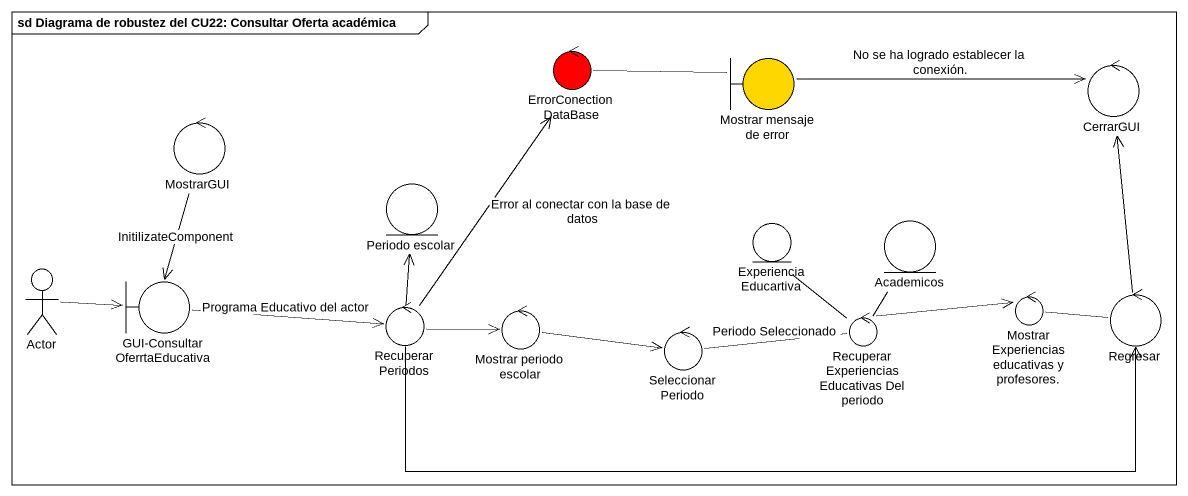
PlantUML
@startuml
mainframe sd Diagrama de robustez del CU22: Consultar Oferta académica
control ErrorConectionDataBase #FF0000
boundary "Mostrar mensaje de error" as Mostrar_mensaje_de_error #FFD700
control CerrarGUI
control MostrarGUI
entity "Periodo escolar" as Periodo_escolar
entity "Experiencia Educartiva" as Experiencia_Educartiva
entity Academicos
actor "Actor" as Actor_
boundary "GUI-ConsultarOferrtaEducativa" as GUI_ConsultarOferrtaEducativ
control Regresar
control RecuperarPeriodos
control "Mostrar periodo escolar" as Mostrar_periodo_escolar
control SeleccionarPeriodo
control "Recuperar Experiencias Educativas Del periodo" as Recuperar_Experiencias
control "Mostrar Experiencias educativas y profesores." as Mostrar_Experiencias
ErrorConectionDataBase -right- Mostrar_mensaje_de_error
Mostrar_mensaje_de_error -right-> CerrarGUI : No se ha logrado establecer la conexión.
Actor_ -right-> GUI_ConsultarOferrtaEducativ
GUI_ConsultarOferrtaEducativ <-up- MostrarGUI : InitilizateComponent
GUI_ConsultarOferrtaEducativ -right-> RecuperarPeriodos : Programa Educativo del actor
Regresar -up-> CerrarGUI
RecuperarPeriodos -up-> ErrorConectionDataBase : Error al conectar con la base de datos
RecuperarPeriodos -up-> Periodo_escolar
RecuperarPeriodos -right-> Regresar
RecuperarPeriodos -right-> Mostrar_periodo_escolar
Mostrar_periodo_escolar -right-> SeleccionarPeriodo
SeleccionarPeriodo -right- Recuperar_Experiencias : Periodo Seleccionado
Recuperar_Experiencias -up- Experiencia_Educartiva
Recuperar_Experiencias -up- Academicos
Recuperar_Experiencias -right-> Mostrar_Experiencias
Mostrar_Experiencias -right- Regresar
@enduml
